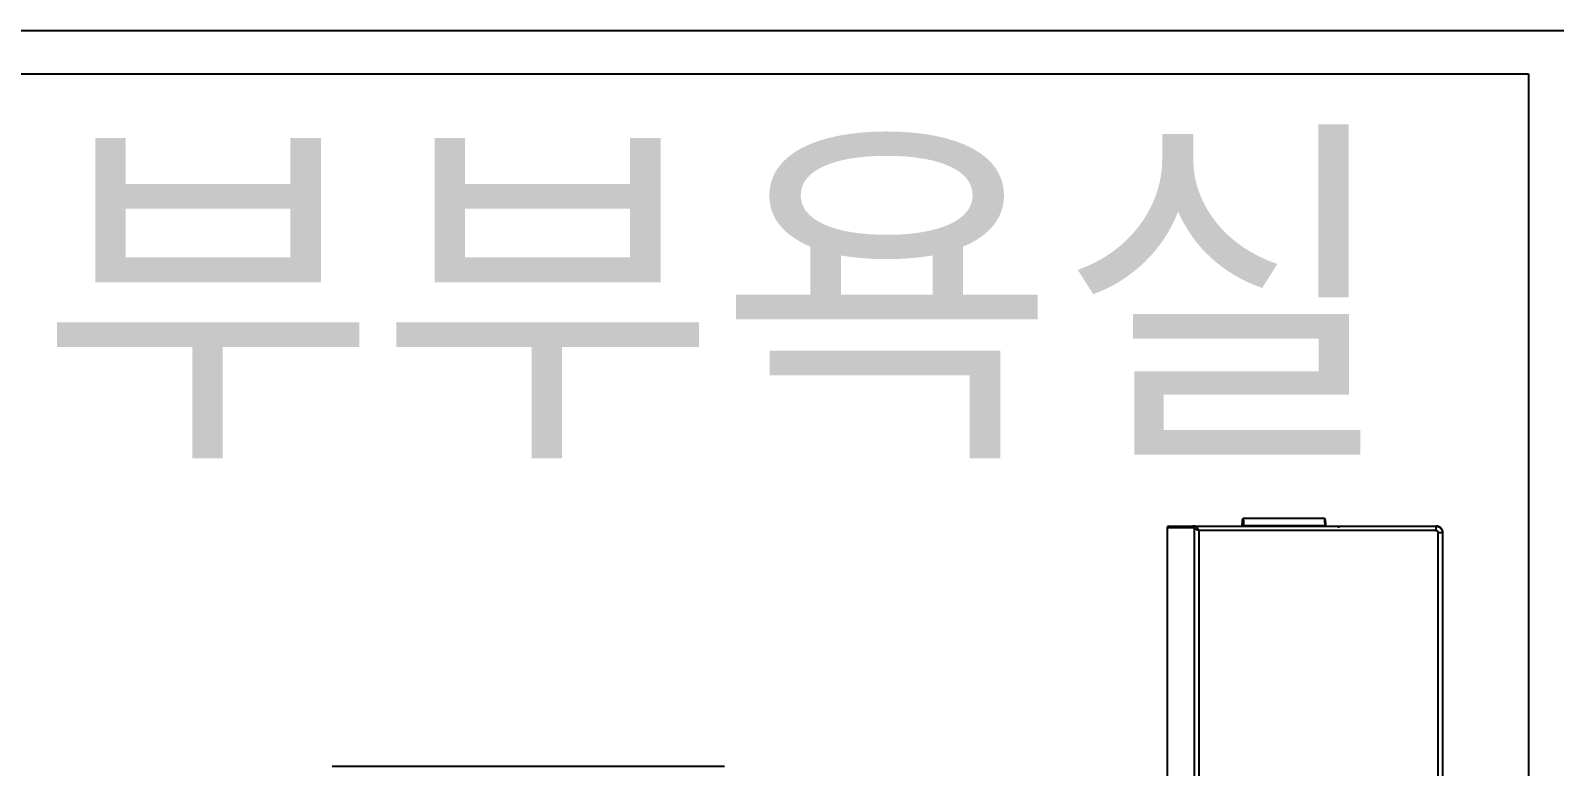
# Model space of a CAD drawing. Header units: millimetres. Extents: x -33000 to 294000, y 0 to 42408.
# Drawn here: x 94213 to 94917, y 17804 to 18144 of the extents above; entities that cross this region are included whole.
import ezdxf
from ezdxf.enums import TextEntityAlignment as Align

# ---------------------------------------------------------------- set-up
doc = ezdxf.new("R2010")
doc.units = ezdxf.units.MM
doc.header["$LTSCALE"] = 50
doc.layers.add('arch', color=8, linetype='Continuous')
doc.layers.add('실명', color=9, linetype='Continuous')
doc.styles.add('FORTELINE', font='malgun.ttf')

msp = doc.modelspace()

# ---------------------------------------------------------------- linework, layer by layer
at = {"layer": 'arch'}
for p, q in [((93815, 18143.96), (94925, 18143.96)), ((93835, 18123.96), (94905, 18123.96)), ((94905, 18123.96), (94905, 17223.73)), ((94810.71, 17918.46), (94773.08, 17918.46)), ((94750.89, 17914.16), (94737.89, 17914.16)), ((94737.89, 17914.16), (94737.89, 17742.95)), ((94738.69, 17914.96), (94749.83, 17914.96)), ((94750.89, 17914.96), (94749.83, 17914.96)), ((94750.89, 17914.96), (94751.4, 17914.96)), ((94750.89, 17914.96), (94750.89, 17914.61)), ((94773.33, 17915.28), (94810.81, 17915.28)), ((94834.67, 17914.96), (94834.85, 17914.96)), ((94533.4, 17803.93), (94352.11, 17803.93))]:
    msp.add_line(p, q, dxfattribs=at)
msp.add_arc((94738.69, 17914.16), 0.8, 90, 180, dxfattribs=at)
for centre, major_axis, ratio, start_param, end_param in [((94772.41, 17905.48), (0.33, 12.49), 0.021001, 5.568856, 6.998613), ((94773.33, 17914.9), (0, 0.5), 0.021008, 4.829725, 5.568523), ((94810.8, 17914.9), (0, -0.5), 0.021008, 1.688117, 2.426937)]:
    msp.add_ellipse(centre, major_axis=major_axis, ratio=ratio, start_param=start_param, end_param=end_param, dxfattribs=at)
for points, knots in [([(94773.24, 17918.45), (94773.17, 17918.45), (94773.06, 17918.44), (94772.92, 17918.35), (94772.82, 17918.25), (94772.77, 17918.16), (94772.73, 17918.06), (94772.7, 17917.92), (94772.67, 17917.73), (94772.65, 17917.44), (94772.64, 17917.32)], [0, 0, 0, 0, 0.045112, 0.092295, 0.135741, 0.182804, 0.251788, 0.406207, 0.791729, 1, 1, 1, 1]), ([(94773.33, 17915.28), (94773.33, 17915.29), (94773.33, 17915.31), (94773.33, 17915.35), (94773.33, 17915.39), (94773.33, 17915.43), (94773.33, 17915.46), (94773.33, 17915.5), (94773.33, 17915.53), (94773.33, 17915.57), (94773.33, 17915.61), (94773.33, 17915.64), (94773.33, 17915.68), (94773.33, 17915.71), (94773.33, 17915.75), (94773.33, 17915.78), (94773.33, 17915.82), (94773.33, 17915.85), (94773.33, 17915.88), (94773.33, 17915.92), (94773.33, 17915.95), (94773.33, 17915.98), (94773.33, 17916.01), (94773.33, 17916.05), (94773.33, 17916.08), (94773.33, 17916.11), (94773.33, 17916.14), (94773.33, 17916.17), (94773.33, 17916.2), (94773.33, 17916.24), (94773.33, 17916.27), (94773.33, 17916.3), (94773.33, 17916.33), (94773.33, 17916.36), (94773.33, 17916.39), (94773.33, 17916.41), (94773.33, 17916.44), (94773.33, 17916.47), (94773.33, 17916.5), (94773.33, 17916.53), (94773.33, 17916.56), (94773.33, 17916.58), (94773.33, 17916.61), (94773.33, 17916.64), (94773.33, 17916.67), (94773.33, 17916.69), (94773.33, 17916.72), (94773.33, 17916.75), (94773.33, 17916.77), (94773.33, 17916.8), (94773.33, 17916.82), (94773.33, 17916.85), (94773.33, 17916.87), (94773.33, 17916.9), (94773.33, 17916.92), (94773.33, 17916.95), (94773.32, 17916.97), (94773.32, 17916.99), (94773.32, 17917.02), (94773.32, 17917.04), (94773.32, 17917.06), (94773.32, 17917.09), (94773.32, 17917.11), (94773.32, 17917.13), (94773.32, 17917.16), (94773.32, 17917.18), (94773.32, 17917.2), (94773.32, 17917.22), (94773.32, 17917.24), (94773.32, 17917.26), (94773.32, 17917.28), (94773.32, 17917.3), (94773.32, 17917.33), (94773.32, 17917.35), (94773.32, 17917.37), (94773.32, 17917.38), (94773.32, 17917.4), (94773.32, 17917.42), (94773.32, 17917.44), (94773.32, 17917.46), (94773.31, 17917.48), (94773.31, 17917.5), (94773.31, 17917.52), (94773.31, 17917.54), (94773.31, 17917.55), (94773.31, 17917.57), (94773.31, 17917.59), (94773.31, 17917.61), (94773.31, 17917.62), (94773.31, 17917.64), (94773.31, 17917.66), (94773.31, 17917.67), (94773.31, 17917.69), (94773.31, 17917.7), (94773.31, 17917.72), (94773.31, 17917.74), (94773.31, 17917.75), (94773.31, 17917.77), (94773.31, 17917.78), (94773.3, 17917.8), (94773.3, 17917.81), (94773.3, 17917.83), (94773.3, 17917.84), (94773.3, 17917.85), (94773.3, 17917.87), (94773.3, 17917.88), (94773.3, 17917.89), (94773.3, 17917.91), (94773.3, 17917.92), (94773.3, 17917.93), (94773.3, 17917.95), (94773.3, 17917.96), (94773.3, 17917.97), (94773.3, 17917.98), (94773.3, 17917.99), (94773.3, 17918.01), (94773.29, 17918.02), (94773.29, 17918.03), (94773.29, 17918.04), (94773.29, 17918.05), (94773.29, 17918.06), (94773.29, 17918.07), (94773.29, 17918.08), (94773.29, 17918.09), (94773.29, 17918.1), (94773.29, 17918.11), (94773.29, 17918.12), (94773.29, 17918.13), (94773.29, 17918.14), (94773.29, 17918.15), (94773.29, 17918.16), (94773.29, 17918.17), (94773.28, 17918.18), (94773.28, 17918.19), (94773.28, 17918.2), (94773.28, 17918.21), (94773.28, 17918.21), (94773.28, 17918.22), (94773.28, 17918.23), (94773.28, 17918.24), (94773.28, 17918.25), (94773.28, 17918.25), (94773.28, 17918.26), (94773.28, 17918.27), (94773.28, 17918.27), (94773.28, 17918.28), (94773.27, 17918.29), (94773.27, 17918.29), (94773.27, 17918.3), (94773.27, 17918.31), (94773.27, 17918.31), (94773.27, 17918.32), (94773.27, 17918.33), (94773.27, 17918.33), (94773.27, 17918.34), (94773.27, 17918.34), (94773.27, 17918.35), (94773.27, 17918.35), (94773.27, 17918.36), (94773.27, 17918.36), (94773.27, 17918.37), (94773.26, 17918.37), (94773.26, 17918.38), (94773.26, 17918.38), (94773.26, 17918.38), (94773.26, 17918.39), (94773.26, 17918.39), (94773.26, 17918.4), (94773.26, 17918.4), (94773.26, 17918.4), (94773.26, 17918.41), (94773.26, 17918.41), (94773.26, 17918.41), (94773.26, 17918.42), (94773.26, 17918.42), (94773.25, 17918.42), (94773.25, 17918.42), (94773.25, 17918.43), (94773.25, 17918.43), (94773.25, 17918.43), (94773.25, 17918.43), (94773.25, 17918.44), (94773.25, 17918.44), (94773.25, 17918.44), (94773.25, 17918.44), (94773.25, 17918.44), (94773.25, 17918.45), (94773.25, 17918.45), (94773.24, 17918.45), (94773.24, 17918.45), (94773.24, 17918.45), (94773.24, 17918.45), (94773.24, 17918.45), (94773.24, 17918.45), (94773.24, 17918.45), (94773.24, 17918.45), (94773.24, 17918.46), (94773.24, 17918.46), (94773.24, 17918.46), (94773.24, 17918.46), (94773.24, 17918.46), (94773.24, 17918.46), (94773.24, 17918.46)], [0, 0, 0, 0, 0.006237, 0.012462, 0.018674, 0.024873, 0.031061, 0.037235, 0.043398, 0.049548, 0.055685, 0.06181, 0.067923, 0.074023, 0.080111, 0.086186, 0.092249, 0.0983, 0.104338, 0.110364, 0.116377, 0.122378, 0.128366, 0.134342, 0.140305, 0.146256, 0.152195, 0.158121, 0.164035, 0.169936, 0.175825, 0.181701, 0.187565, 0.193417, 0.199256, 0.205083, 0.210897, 0.216699, 0.222489, 0.228265, 0.23403, 0.239782, 0.245522, 0.251249, 0.256964, 0.262666, 0.268356, 0.274034, 0.279699, 0.285352, 0.290992, 0.29662, 0.302235, 0.307838, 0.313429, 0.319007, 0.324572, 0.330126, 0.335666, 0.341195, 0.346711, 0.352214, 0.357705, 0.363184, 0.36865, 0.374104, 0.379545, 0.384974, 0.39039, 0.395794, 0.401186, 0.406565, 0.411932, 0.417286, 0.422628, 0.427958, 0.433275, 0.438579, 0.443871, 0.449151, 0.454418, 0.459673, 0.464916, 0.470146, 0.475363, 0.480568, 0.485761, 0.490941, 0.496109, 0.501264, 0.506407, 0.511538, 0.516656, 0.521762, 0.526855, 0.531936, 0.537004, 0.54206, 0.547104, 0.552135, 0.557153, 0.562159, 0.567153, 0.572135, 0.577104, 0.58206, 0.587004, 0.591936, 0.596855, 0.601762, 0.606656, 0.611538, 0.616407, 0.621264, 0.626109, 0.630941, 0.635761, 0.640568, 0.645363, 0.650145, 0.654915, 0.659673, 0.664418, 0.669151, 0.673871, 0.678579, 0.683274, 0.687957, 0.692628, 0.697286, 0.701932, 0.706565, 0.711186, 0.715794, 0.72039, 0.724974, 0.729545, 0.734103, 0.73865, 0.743184, 0.747705, 0.752214, 0.75671, 0.761194, 0.765666, 0.770125, 0.774572, 0.779006, 0.783428, 0.787838, 0.792235, 0.796619, 0.800992, 0.805351, 0.809699, 0.814034, 0.818356, 0.822666, 0.826964, 0.831249, 0.835522, 0.839782, 0.84403, 0.848265, 0.852488, 0.856699, 0.860897, 0.865083, 0.869256, 0.873417, 0.877565, 0.881701, 0.885825, 0.889936, 0.894035, 0.898121, 0.902195, 0.906256, 0.910305, 0.914342, 0.918366, 0.922377, 0.926377, 0.930363, 0.934338, 0.9383, 0.942249, 0.946186, 0.950111, 0.954023, 0.957923, 0.96181, 0.965685, 0.969548, 0.973398, 0.977235, 0.981061, 0.984873, 0.988674, 0.992462, 0.996237, 1, 1, 1, 1]), ([(94811.15, 17917.33), (94811.14, 17917.44), (94811.1, 17917.83), (94811.11, 17917.91), (94811, 17918.2), (94810.89, 17918.34), (94810.73, 17918.43), (94810.58, 17918.47), (94810.51, 17918.45), (94810.5, 17918.45)], [0, 0, 0, 0, 0.208266, 0.756817, 0.835761, 0.889439, 0.941371, 0.995461, 1, 1, 1, 1]), ([(94810.55, 17918.46), (94810.55, 17918.46), (94810.55, 17918.46), (94810.55, 17918.46), (94810.55, 17918.46), (94810.56, 17918.45), (94810.56, 17918.45), (94810.56, 17918.45), (94810.56, 17918.45), (94810.56, 17918.45), (94810.56, 17918.45), (94810.56, 17918.44), (94810.56, 17918.44), (94810.57, 17918.44), (94810.57, 17918.44), (94810.57, 17918.43), (94810.57, 17918.43), (94810.57, 17918.43), (94810.57, 17918.42), (94810.57, 17918.42), (94810.57, 17918.41), (94810.58, 17918.41), (94810.58, 17918.4), (94810.58, 17918.4), (94810.58, 17918.39), (94810.58, 17918.39), (94810.58, 17918.38), (94810.58, 17918.38), (94810.58, 17918.37), (94810.59, 17918.36), (94810.59, 17918.36), (94810.59, 17918.35), (94810.59, 17918.34), (94810.59, 17918.33), (94810.59, 17918.33), (94810.59, 17918.32), (94810.6, 17918.31), (94810.6, 17918.3), (94810.6, 17918.29), (94810.6, 17918.28), (94810.6, 17918.27), (94810.6, 17918.27), (94810.6, 17918.26), (94810.61, 17918.25), (94810.61, 17918.24), (94810.61, 17918.22), (94810.61, 17918.21), (94810.61, 17918.2), (94810.61, 17918.19), (94810.61, 17918.18), (94810.62, 17918.17), (94810.62, 17918.16), (94810.62, 17918.14), (94810.62, 17918.13), (94810.62, 17918.12), (94810.62, 17918.11), (94810.62, 17918.09), (94810.63, 17918.08), (94810.63, 17918.07), (94810.63, 17918.05), (94810.63, 17918.04), (94810.63, 17918.02), (94810.63, 17918.01), (94810.63, 17917.99), (94810.64, 17917.98), (94810.64, 17917.96), (94810.64, 17917.95), (94810.64, 17917.93), (94810.64, 17917.91), (94810.64, 17917.9), (94810.65, 17917.88), (94810.65, 17917.86), (94810.65, 17917.85), (94810.65, 17917.83), (94810.65, 17917.81), (94810.65, 17917.79), (94810.66, 17917.78), (94810.66, 17917.76), (94810.66, 17917.74), (94810.66, 17917.72), (94810.66, 17917.7), (94810.66, 17917.68), (94810.66, 17917.66), (94810.67, 17917.64), (94810.67, 17917.62), (94810.67, 17917.6), (94810.67, 17917.58), (94810.67, 17917.56), (94810.67, 17917.54), (94810.68, 17917.52), (94810.68, 17917.49), (94810.68, 17917.47), (94810.68, 17917.45), (94810.68, 17917.43), (94810.68, 17917.4), (94810.69, 17917.38), (94810.69, 17917.36), (94810.69, 17917.33), (94810.69, 17917.31), (94810.69, 17917.29), (94810.7, 17917.26), (94810.7, 17917.24), (94810.7, 17917.21), (94810.7, 17917.19), (94810.7, 17917.16), (94810.7, 17917.14), (94810.71, 17917.11), (94810.71, 17917.09), (94810.71, 17917.06), (94810.71, 17917.03), (94810.71, 17917.01), (94810.71, 17916.98), (94810.72, 17916.95), (94810.72, 17916.92), (94810.72, 17916.9), (94810.72, 17916.87), (94810.72, 17916.84), (94810.73, 17916.81), (94810.73, 17916.78), (94810.73, 17916.75), (94810.73, 17916.72), (94810.73, 17916.69), (94810.73, 17916.67), (94810.74, 17916.64), (94810.74, 17916.6), (94810.74, 17916.57), (94810.74, 17916.54), (94810.74, 17916.51), (94810.75, 17916.48), (94810.75, 17916.45), (94810.75, 17916.42), (94810.75, 17916.39), (94810.75, 17916.35), (94810.75, 17916.32), (94810.76, 17916.29), (94810.76, 17916.26), (94810.76, 17916.22), (94810.76, 17916.19), (94810.76, 17916.16), (94810.77, 17916.12), (94810.77, 17916.09), (94810.77, 17916.05), (94810.77, 17916.02), (94810.77, 17915.98), (94810.78, 17915.95), (94810.78, 17915.91), (94810.78, 17915.88), (94810.78, 17915.84), (94810.78, 17915.81), (94810.78, 17915.77), (94810.79, 17915.73), (94810.79, 17915.7), (94810.79, 17915.66), (94810.79, 17915.62), (94810.79, 17915.58), (94810.8, 17915.55), (94810.8, 17915.51), (94810.8, 17915.47), (94810.8, 17915.43), (94810.8, 17915.39), (94810.81, 17915.35), (94810.81, 17915.31), (94810.81, 17915.29), (94810.81, 17915.28)], [0, 0, 0, 0, 0.005936, 0.011876, 0.017819, 0.023765, 0.029715, 0.035669, 0.041626, 0.047586, 0.053549, 0.059517, 0.065487, 0.071461, 0.077439, 0.083419, 0.089404, 0.095392, 0.101383, 0.107377, 0.113375, 0.119377, 0.125382, 0.13139, 0.137402, 0.143417, 0.149436, 0.155458, 0.161484, 0.167513, 0.173545, 0.179581, 0.18562, 0.191663, 0.197709, 0.203759, 0.209812, 0.215868, 0.221928, 0.227992, 0.234058, 0.240129, 0.246202, 0.25228, 0.25836, 0.264444, 0.270532, 0.276622, 0.282717, 0.288814, 0.294916, 0.30102, 0.307128, 0.31324, 0.319355, 0.325473, 0.331595, 0.33772, 0.343849, 0.349981, 0.356116, 0.362255, 0.368398, 0.374544, 0.380693, 0.386846, 0.393002, 0.399162, 0.405325, 0.411491, 0.417661, 0.423834, 0.430011, 0.436191, 0.442375, 0.448562, 0.454753, 0.460947, 0.467144, 0.473345, 0.479549, 0.485757, 0.491968, 0.498183, 0.504401, 0.510622, 0.516847, 0.523076, 0.529308, 0.535543, 0.541781, 0.548024, 0.554269, 0.560518, 0.566771, 0.573026, 0.579286, 0.585548, 0.591815, 0.598084, 0.604357, 0.610634, 0.616914, 0.623197, 0.629484, 0.635774, 0.642068, 0.648365, 0.654665, 0.660969, 0.667277, 0.673588, 0.679902, 0.68622, 0.692541, 0.698866, 0.705194, 0.711525, 0.71786, 0.724198, 0.73054, 0.736885, 0.743234, 0.749586, 0.755942, 0.762301, 0.768663, 0.775029, 0.781398, 0.787771, 0.794147, 0.800527, 0.80691, 0.813296, 0.819686, 0.82608, 0.832477, 0.838877, 0.84528, 0.851688, 0.858098, 0.864512, 0.87093, 0.87735, 0.883775, 0.890202, 0.896634, 0.903068, 0.909506, 0.915948, 0.922393, 0.928841, 0.935293, 0.941748, 0.948207, 0.954669, 0.961134, 0.967603, 0.974076, 0.980552, 0.987031, 0.993514, 1, 1, 1, 1]), ([(94750.64, 17913.96), (94750.64, 17914.02), (94750.65, 17914.09), (94750.67, 17914.22), (94750.69, 17914.28), (94750.74, 17914.4), (94750.77, 17914.46), (94750.85, 17914.57), (94750.89, 17914.62), (94750.98, 17914.71), (94751.03, 17914.75), (94751.14, 17914.82), (94751.2, 17914.86), (94751.32, 17914.91), (94751.38, 17914.92), (94751.51, 17914.95), (94751.58, 17914.96), (94751.64, 17914.96)], [0, 0, 0, 0, 0.125, 0.125, 0.25, 0.25, 0.375, 0.375, 0.5, 0.5, 0.625, 0.625, 0.75, 0.75, 0.875, 0.875, 1, 1, 1, 1]), ([(94750.64, 17913.96), (94750.64, 17913.96), (94750.67, 17913.94), (94750.77, 17913.9), (94750.95, 17913.81), (94751.35, 17913.59), (94751.84, 17913.33), (94752.22, 17913.14), (94752.46, 17913.03), (94752.58, 17912.98), (94752.64, 17912.96)], [0, 0, 0, 0, 0.125, 0.125, 0.25, 0.5, 0.75, 0.875, 0.9375, 1, 1, 1, 1]), ([(94752.64, 17912.96), (94752.62, 17913.02), (94752.57, 17913.14), (94752.46, 17913.38), (94752.27, 17913.76), (94752.01, 17914.25), (94751.83, 17914.57), (94751.73, 17914.77), (94751.7, 17914.83), (94751.65, 17914.92), (94751.64, 17914.96), (94751.64, 17914.96)], [0, 0, 0, 0, 0.0625, 0.125, 0.25, 0.5, 0.75, 0.75, 0.875, 0.875, 1, 1, 1, 1]), ([(94772.64, 17917.32), (94772.62, 17917.2), (94772.59, 17916.79), (94772.54, 17915.92), (94772.5, 17915.15), (94772.48, 17914.85)], [0, 0, 0, 0, 0.264721, 0.731419, 1, 1, 1, 1]), ([(94811.3, 17914.92), (94811.29, 17915.19), (94811.25, 17915.91), (94811.2, 17916.77), (94811.16, 17917.19), (94811.15, 17917.33)], [0, 0, 0, 0, 0.244547, 0.712198, 1, 1, 1, 1]), ([(94817.11, 17914.9), (94817.11, 17914.9), (94817.11, 17914.88), (94817.11, 17914.85), (94817.11, 17914.81), (94817.11, 17914.76), (94817.11, 17914.72), (94817.11, 17914.67), (94817.11, 17914.61), (94817.11, 17914.54), (94817.11, 17914.49), (94817.11, 17914.43), (94817.1, 17914.38), (94817.1, 17914.33), (94817.1, 17914.28), (94817.1, 17914.24), (94817.1, 17914.21), (94817.1, 17914.18), (94817.1, 17914.16), (94817.1, 17914.16)], [0, 0, 0, 0, 0.002375, 0.110118, 0.200521, 0.276094, 0.334788, 0.418054, 0.497545, 0.572627, 0.642789, 0.707653, 0.766938, 0.820466, 0.868142, 0.909922, 0.945803, 0.975814, 1, 1, 1, 1]), ([(94817.11, 17914.96), (94817.11, 17914.96), (94817.11, 17914.96), (94817.11, 17914.96), (94817.11, 17914.96), (94817.11, 17914.95), (94817.11, 17914.95), (94817.11, 17914.95), (94817.11, 17914.95), (94817.11, 17914.95), (94817.11, 17914.94), (94817.11, 17914.94), (94817.11, 17914.93), (94817.11, 17914.93), (94817.11, 17914.92), (94817.11, 17914.92), (94817.11, 17914.91), (94817.11, 17914.9), (94817.11, 17914.9), (94817.11, 17914.9)], [0, 0, 0, 0, 0.045922, 0.093688, 0.143271, 0.194641, 0.247764, 0.302603, 0.359117, 0.41727, 0.477028, 0.53835, 0.601197, 0.665521, 0.731271, 0.798391, 0.866818, 0.936456, 1, 1, 1, 1]), ([(94834.67, 17914.9), (94834.67, 17914.9), (94834.67, 17914.91), (94834.67, 17914.92), (94834.67, 17914.94), (94834.67, 17914.95), (94834.67, 17914.95), (94834.67, 17914.95), (94834.67, 17914.96), (94834.67, 17914.96), (94834.67, 17914.96)], [0, 0, 0, 0, 0.023682, 0.232322, 0.418331, 0.581217, 0.720771, 0.836986, 0.929995, 1, 1, 1, 1]), ([(94862.14, 17914.96), (94862.34, 17914.96), (94862.53, 17914.94), (94862.92, 17914.86), (94863.11, 17914.8), (94863.47, 17914.65), (94863.64, 17914.56), (94863.97, 17914.34), (94864.12, 17914.22), (94864.4, 17913.94), (94864.53, 17913.79), (94864.74, 17913.46), (94864.84, 17913.29), (94864.99, 17912.92), (94865.04, 17912.73), (94865.12, 17912.35), (94865.14, 17912.15), (94865.14, 17911.96)], [0, 0, 0, 0, 0.125, 0.125, 0.25, 0.25, 0.375, 0.375, 0.5, 0.5, 0.625, 0.625, 0.75, 0.75, 0.875, 0.875, 1, 1, 1, 1]), ([(94862.14, 17914.96), (94862.14, 17914.96), (94862.14, 17914.95), (94862.14, 17914.91), (94862.14, 17914.75), (94862.14, 17914.38), (94862.14, 17913.87), (94862.14, 17913.37), (94862.14, 17913.13), (94862.14, 17912.96)], [0, 0, 0, 0, 0.016831, 0.088865, 0.160899, 0.449036, 0.737173, 0.881241, 1, 1, 1, 1]), ([(94865.36, 17911.96), (94865.36, 17911.97), (94865.36, 17911.98), (94865.36, 17912.01), (94865.36, 17912.03), (94865.36, 17912.06), (94865.36, 17912.09), (94865.36, 17912.11), (94865.36, 17912.14), (94865.35, 17912.17), (94865.35, 17912.19), (94865.35, 17912.22), (94865.35, 17912.25), (94865.34, 17912.27), (94865.34, 17912.3), (94865.34, 17912.33), (94865.34, 17912.35), (94865.33, 17912.38), (94865.33, 17912.4), (94865.32, 17912.43), (94865.32, 17912.46), (94865.31, 17912.48), (94865.31, 17912.51), (94865.3, 17912.54), (94865.3, 17912.56), (94865.29, 17912.59), (94865.29, 17912.62), (94865.28, 17912.64), (94865.28, 17912.67), (94865.27, 17912.7), (94865.26, 17912.72), (94865.26, 17912.75), (94865.25, 17912.77), (94865.24, 17912.8), (94865.23, 17912.83), (94865.22, 17912.85), (94865.22, 17912.88), (94865.21, 17912.91), (94865.2, 17912.93), (94865.19, 17912.96), (94865.18, 17912.98), (94865.17, 17913.01), (94865.16, 17913.03), (94865.15, 17913.06), (94865.14, 17913.09), (94865.13, 17913.11), (94865.12, 17913.14), (94865.11, 17913.16), (94865.1, 17913.19), (94865.09, 17913.21), (94865.07, 17913.24), (94865.06, 17913.26), (94865.05, 17913.29), (94865.04, 17913.31), (94865.02, 17913.34), (94865.01, 17913.36), (94865, 17913.39), (94864.98, 17913.41), (94864.97, 17913.44), (94864.96, 17913.46), (94864.94, 17913.49), (94864.93, 17913.51), (94864.91, 17913.54), (94864.9, 17913.56), (94864.88, 17913.58), (94864.87, 17913.61), (94864.85, 17913.63), (94864.83, 17913.66), (94864.82, 17913.68), (94864.8, 17913.7), (94864.78, 17913.73), (94864.77, 17913.75), (94864.75, 17913.77), (94864.73, 17913.79), (94864.71, 17913.82), (94864.7, 17913.84), (94864.68, 17913.86), (94864.66, 17913.88), (94864.64, 17913.91), (94864.62, 17913.93), (94864.6, 17913.95), (94864.58, 17913.97), (94864.56, 17913.99), (94864.54, 17914.01), (94864.52, 17914.04), (94864.5, 17914.06), (94864.48, 17914.08), (94864.46, 17914.1), (94864.44, 17914.12), (94864.42, 17914.14), (94864.4, 17914.16), (94864.38, 17914.18), (94864.36, 17914.2), (94864.33, 17914.22), (94864.31, 17914.24), (94864.29, 17914.26), (94864.26, 17914.28), (94864.24, 17914.3), (94864.21, 17914.32), (94864.18, 17914.34), (94864.16, 17914.36), (94864.13, 17914.38), (94864.1, 17914.4), (94864.07, 17914.42), (94864.04, 17914.44), (94864.01, 17914.46), (94863.98, 17914.48), (94863.95, 17914.5), (94863.92, 17914.52), (94863.89, 17914.54), (94863.85, 17914.56), (94863.82, 17914.58), (94863.79, 17914.6), (94863.75, 17914.62), (94863.72, 17914.63), (94863.68, 17914.65), (94863.64, 17914.67), (94863.6, 17914.69), (94863.57, 17914.7), (94863.53, 17914.72), (94863.49, 17914.74), (94863.45, 17914.75), (94863.41, 17914.77), (94863.37, 17914.78), (94863.32, 17914.8), (94863.28, 17914.81), (94863.24, 17914.83), (94863.19, 17914.84), (94863.15, 17914.85), (94863.11, 17914.86), (94863.06, 17914.87), (94863.01, 17914.88), (94862.97, 17914.89), (94862.92, 17914.9), (94862.87, 17914.91), (94862.82, 17914.92), (94862.77, 17914.93), (94862.72, 17914.93), (94862.67, 17914.94), (94862.62, 17914.95), (94862.57, 17914.95), (94862.52, 17914.95), (94862.47, 17914.95), (94862.41, 17914.96), (94862.38, 17914.96), (94862.36, 17914.96)], [0, 0, 0, 0, 0.005553, 0.011114, 0.016682, 0.022259, 0.027843, 0.033435, 0.039035, 0.044643, 0.050258, 0.055881, 0.061512, 0.067151, 0.072798, 0.078452, 0.084115, 0.089785, 0.095463, 0.101149, 0.106842, 0.112544, 0.118253, 0.12397, 0.129695, 0.135427, 0.141168, 0.146916, 0.152672, 0.158436, 0.164207, 0.169987, 0.175774, 0.181569, 0.187372, 0.193183, 0.199002, 0.204828, 0.210662, 0.216504, 0.222354, 0.228212, 0.234077, 0.23995, 0.245831, 0.25172, 0.257617, 0.263522, 0.269434, 0.275354, 0.281282, 0.287218, 0.293162, 0.299113, 0.305072, 0.311039, 0.317014, 0.322997, 0.328987, 0.334986, 0.340992, 0.347006, 0.353028, 0.359057, 0.365095, 0.37114, 0.377193, 0.383254, 0.389323, 0.395399, 0.401484, 0.407576, 0.413676, 0.419783, 0.425899, 0.432023, 0.438154, 0.444293, 0.45044, 0.456595, 0.462757, 0.468927, 0.475106, 0.481292, 0.487485, 0.493687, 0.499897, 0.505836, 0.511869, 0.517997, 0.524219, 0.530534, 0.536944, 0.543449, 0.550047, 0.556739, 0.563526, 0.570407, 0.577382, 0.584451, 0.591614, 0.598871, 0.606222, 0.613668, 0.621208, 0.628842, 0.63657, 0.644392, 0.652308, 0.660319, 0.668423, 0.676622, 0.684915, 0.693302, 0.701783, 0.710359, 0.719028, 0.727792, 0.73665, 0.745602, 0.754648, 0.763788, 0.773023, 0.782351, 0.791774, 0.801291, 0.810902, 0.820607, 0.830407, 0.8403, 0.850288, 0.86037, 0.870545, 0.880816, 0.89118, 0.901638, 0.912191, 0.922837, 0.933578, 0.944413, 0.955342, 0.966365, 0.977483, 0.988694, 1, 1, 1, 1]), ([(94865.14, 17911.96), (94865.14, 17911.96), (94865.14, 17911.96), (94865.14, 17911.96), (94865.1, 17911.96), (94864.93, 17911.96), (94864.56, 17911.96), (94864.06, 17911.96), (94863.56, 17911.96), (94863.31, 17911.96), (94863.14, 17911.96)], [0, 0, 0, 0, 0.000393, 0.017217, 0.089223, 0.16123, 0.449255, 0.73728, 0.881292, 1, 1, 1, 1]), ([(94865.36, 17911.96), (94865.36, 17911.96), (94865.36, 17911.96), (94865.34, 17911.96), (94865.33, 17911.96), (94865.29, 17911.96), (94865.27, 17911.96), (94865.21, 17911.96), (94865.18, 17911.96), (94865.14, 17911.96)], [0, 0, 0, 0, 0.251849, 0.251849, 0.503699, 0.503699, 0.755548, 0.755548, 1, 1, 1, 1])]:
    msp.add_open_spline(points, degree=3, knots=knots, dxfattribs=at)
for points in [[(94750.64, 17673.45), (94750.64, 17913.96)], [(94751.64, 17914.96), (94835.09, 17914.96)], [(94817.09, 17912.96), (94752.64, 17912.96)], [(94752.64, 17912.96), (94752.64, 17673.45)], [(94834.59, 17912.96), (94817.09, 17912.96)], [(94862.14, 17912.96), (94834.59, 17912.96)], [(94835.09, 17914.96), (94862.14, 17914.96)], [(94863.14, 17668.61), (94863.14, 17911.96)], [(94865.14, 17911.96), (94865.14, 17668.61)]]:
    msp.add_open_spline(points, degree=1, dxfattribs=at)
msp.add_rational_spline([(94862.14, 17912.96), (94862.73, 17912.96), (94863.14, 17912.54), (94863.14, 17911.96)], [1, 0.804737857729, 0.804737857729, 1], degree=3, dxfattribs=at)

# ---------------------------------------------------------------- texts
at = {"layer": '실명', "linetype": 'ByBlock', "style": 'FORTELINE'}
msp.add_text('부부욕실', height=125, dxfattribs=at).set_placement((94530.23, 18022.04), align=Align.MIDDLE_CENTER)

doc.saveas('drawing.dxf')
